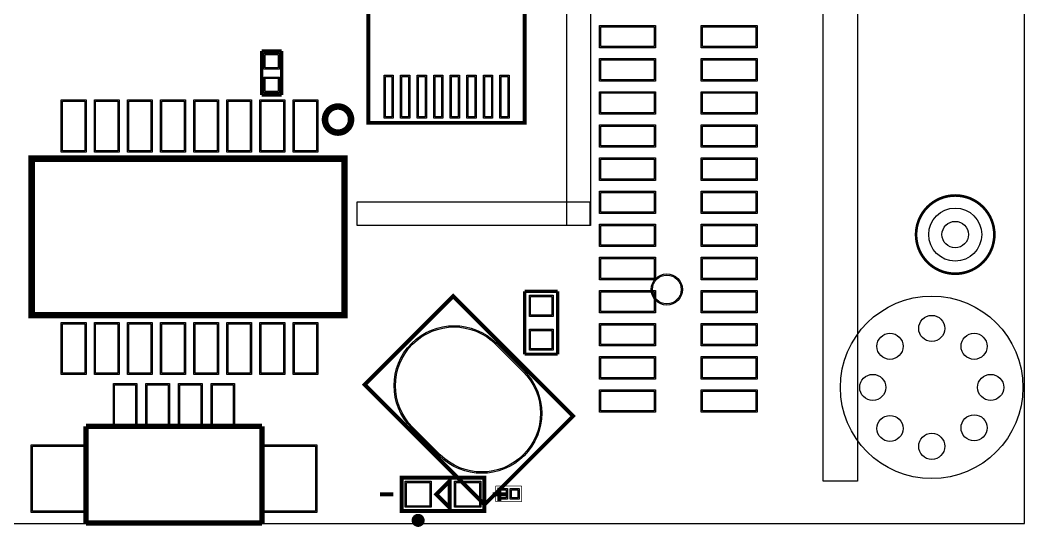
# Model space of a CAD drawing. Extents: x -0.1 to 73.4, y -0.1 to 43.3.
# Drawn here: x 34.85 to 73.42, y -0.13 to 19.3 of the extents above; entities that cross this region are included whole.
import ezdxf

# ---------------------------------------------------------------- set-up
doc = ezdxf.new("R2010")
doc.units = 0
for name, color, linetype in [('BG_DIMENSION', 85, 'CONTINUOUS'), ('BG_OUTLINE', 254, 'CONTINUOUS'), ('BG_SOLDERMASK_TOP', 4, 'CONTINUOUS'), ('PG_SILKSCREEN_TOP', 254, 'CONTINUOUS'), ('PIN_SOLDERMASK_TOP', 4, 'CONTINUOUS'), ('PIN_TOP', 96, 'CONTINUOUS')]:
    doc.layers.add(name, color=color, linetype=linetype)

msp = doc.modelspace()

# ---------------------------------------------------------------- linework, layer by layer
at = {"layer": 'BG_DIMENSION', "const_width": 0.0254}
for points in [[(69.812306, 5.211496), (69.812992, 5.211496)], [(52.007592, 4.75201), (52.008303, 4.75201)], [(59.739708, 3.808603), (59.740292, 3.808603)], [(73.410597, 2.382012), (73.411207, 2.382012)], [(48.898302, 0.89949), (48.898988, 0.89949)], [(69.531789, 0.004089), (69.5325, 0.004089)], [(51.593394, -0.028702), (51.594004, -0.028702)], [(55.772202, -0.017907), (55.772888, -0.017907)]]:
    msp.add_lwpolyline(points, dxfattribs=at)
at = {"layer": 'BG_OUTLINE'}
for points in [[(-0.037313, 42.021709), (-0.037313, -0.003607), (73.366198, -0.003607), (73.366198, 42.021709)], [(-0.037313, 42.021709), (-0.037313, -0.003607), (73.366198, -0.003607), (73.366198, 42.021709)], [(-0.037313, 42.021709), (-0.037313, -0.003607), (73.366198, -0.003607), (73.366198, 42.021709)], [(-0.037313, 42.021709), (-0.037313, -0.003607), (73.366198, -0.003607), (73.366198, 42.021709)], [(-0.037313, 42.021709), (-0.037313, -0.003607), (73.366198, -0.003607), (73.366198, 42.021709)], [(-0.037313, 42.021709), (-0.037313, -0.003607), (73.366198, -0.003607), (73.366198, 42.021709)], [(-0.037313, 42.021709), (-0.037313, -0.003607), (73.366198, -0.003607), (73.366198, 42.021709)], [(-0.037313, 42.021709), (-0.037313, -0.003607), (73.366198, -0.003607), (73.366198, 42.021709)], [(-0.037313, 42.021709), (-0.037313, -0.003607), (73.366198, -0.003607), (73.366198, 42.021709)], [(-0.037313, 42.021709), (-0.037313, -0.003607), (73.366198, -0.003607), (73.366198, 42.021709)], [(-0.037313, 42.021709), (-0.037313, -0.003607), (73.366198, -0.003607), (73.366198, 42.021709)], [(66.965398, 40.362099), (66.965398, 1.619402), (65.654707, 1.619402), (65.654707, 40.362099)], [(66.965398, 40.362099), (66.965398, 1.619402), (65.654707, 1.619402), (65.654707, 40.362099)], [(66.965398, 40.362099), (66.965398, 1.619402), (65.654707, 1.619402), (65.654707, 40.362099)], [(66.965398, 40.362099), (66.965398, 1.619402), (65.654707, 1.619402), (65.654707, 40.362099)], [(66.965398, 40.362099), (66.965398, 1.619402), (65.654707, 1.619402), (65.654707, 40.362099)], [(66.965398, 40.362099), (66.965398, 1.619402), (65.654707, 1.619402), (65.654707, 40.362099)], [(66.965398, 40.362099), (66.965398, 1.619402), (65.654707, 1.619402), (65.654707, 40.362099)], [(66.965398, 40.362099), (66.965398, 1.619402), (65.654707, 1.619402), (65.654707, 40.362099)], [(66.965398, 40.362099), (66.965398, 1.619402), (65.654707, 1.619402), (65.654707, 40.362099)], [(66.965398, 40.362099), (66.965398, 1.619402), (65.654707, 1.619402), (65.654707, 40.362099)], [(66.965398, 40.362099), (66.965398, 1.619402), (65.654707, 1.619402), (65.654707, 40.362099)]]:
    msp.add_lwpolyline(points, close=True, dxfattribs=at)
at = {"layer": 'BG_SOLDERMASK_TOP'}
for points in [[(56.728208, 19.8374), (56.728208, 11.427206), (55.819091, 11.427206), (55.819091, 19.8374)], [(56.704408, 11.420907), (47.784487, 11.420907), (47.784487, 12.329998), (56.704408, 12.329998)]]:
    msp.add_lwpolyline(points, close=True, dxfattribs=at)
at = {"layer": 'PG_SILKSCREEN_TOP'}
for points, const_width in [([(48.20539, 24.362207), (48.20539, 15.362199), (54.205403, 15.362199), (54.205403, 24.362207), (48.20539, 24.362207)], 0.150012), ([(44.8818, 18.1102), (44.1198, 18.1102)], 0.127), ([(44.1198, 18.1102), (44.1198, 16.4338)], 0.127), ([(44.8818, 16.4338), (44.8818, 18.1102)], 0.127), ([(44.1198, 16.4338), (44.8818, 16.4338)], 0.127), ([(47.297289, 7.9883), (35.295789, 7.9883), (35.295789, 13.987805), (47.297289, 13.987805), (47.297289, 7.9883)], 0.248895), ([(54.2036, 6.4897), (54.2036, 8.9027)], 0.127), ([(54.2036, 8.9027), (55.4736, 8.9027)], 0.127), ([(55.4736, 8.9027), (55.4736, 6.4897)], 0.127), ([(52.663293, 0.721004), (48.067189, 5.317109), (51.461289, 8.711209), (56.057394, 4.115105), (52.663293, 0.721004)], 0.150089), ([(55.4736, 6.4897), (54.2036, 6.4897)], 0.127), ([(37.380088, 3.717595), (37.380088, 0.017602)], 0.2032), ([(44.130112, 3.717595), (37.380088, 3.717595)], 0.2032), ([(44.130112, 0.017602), (44.130112, 3.717595)], 0.2032), ([(50.878003, 0.481203), (52.656003, 0.481203), (52.656003, 1.751203), (49.481003, 1.751203), (49.481003, 0.481203), (50.878003, 0.481203)], 0.1524), ([(51.322503, 1.624203), (50.814503, 1.116203), (51.322503, 0.608203), (51.322503, 1.624203)], 0.1524), ([(49.163503, 1.116203), (48.655503, 1.116203)], 0.1524), ([(52.973503, 1.116203), (53.481503, 1.116203)], 0.1524), ([(53.094306, 1.433805), (54.094304, 1.433805)], 0.0254), ([(53.094306, 0.833806), (53.094306, 1.433805)], 0.0254), ([(53.227503, 1.370203), (53.227503, 0.862203)], 0.1524), ([(54.094304, 1.433805), (54.094304, 0.833806)], 0.0254), ([(54.094304, 0.833806), (53.094306, 0.833806)], 0.0254), ([(37.380088, 0.017602), (44.130112, 0.017602)], 0.2032)]:
    msp.add_lwpolyline(points, dxfattribs=dict(at, const_width=const_width))
for points, const_width in [([(47.546235, 15.48638, 1.000007), (46.5455, 15.48638, 0.999993), (47.546235, 15.48638)], 0.248895), ([(72.214511, 11.0744, 0.999998), (69.212689, 11.0744, 1.000002), (72.214511, 11.0744)], 0.1016), ([(50.243511, 0.116205, -0.999992), (49.993499, 0.116205, -1.000008), (50.243511, 0.116205)], 0.249911)]:
    msp.add_lwpolyline(points, format="xyb", dxfattribs=dict(at, const_width=const_width))
msp.add_lwpolyline([(47.297289, 13.987805), (47.297289, 7.9883), (35.295789, 7.9883), (35.295789, 13.987805)], close=True, dxfattribs=at)
at = {"layer": 'PIN_SOLDERMASK_TOP'}
for points in [[(57.069888, 19.09539), (59.219897, 19.09539), (59.219897, 18.235397), (57.069888, 18.235397)], [(60.969881, 19.09539), (63.119889, 19.09539), (63.119889, 18.235397), (60.969881, 18.235397)], [(44.8048, 17.4252), (44.1968, 17.4252), (44.1968, 18.0332), (44.8048, 18.0332)], [(57.069888, 17.82539), (59.219897, 17.82539), (59.219897, 16.965397), (57.069888, 16.965397)], [(60.969881, 17.82539), (63.119889, 17.82539), (63.119889, 16.965397), (60.969881, 16.965397)], [(44.8048, 16.5108), (44.1968, 16.5108), (44.1968, 17.1188), (44.8048, 17.1188)], [(48.810875, 15.53718), (48.810875, 17.187189), (49.164875, 17.187189), (49.164875, 15.53718)], [(49.445875, 15.53718), (49.445875, 17.187189), (49.799875, 17.187189), (49.799875, 15.53718)], [(50.080875, 15.53718), (50.080875, 17.187189), (50.434875, 17.187189), (50.434875, 15.53718)], [(50.715875, 15.53718), (50.715875, 17.187189), (51.069875, 17.187189), (51.069875, 15.53718)], [(51.350875, 15.53718), (51.350875, 17.187189), (51.704875, 17.187189), (51.704875, 15.53718)], [(51.985875, 15.53718), (51.985875, 17.187189), (52.339875, 17.187189), (52.339875, 15.53718)], [(52.620875, 15.53718), (52.620875, 17.187189), (52.974875, 17.187189), (52.974875, 15.53718)], [(53.255875, 15.53718), (53.255875, 17.187189), (53.609875, 17.187189), (53.609875, 15.53718)], [(37.381205, 16.237509), (37.381205, 14.237513), (36.431195, 14.237513), (36.431195, 16.237509)], [(38.651205, 16.237509), (38.651205, 14.237513), (37.701195, 14.237513), (37.701195, 16.237509)], [(39.921205, 16.237509), (39.921205, 14.237513), (38.971195, 14.237513), (38.971195, 16.237509)], [(41.191205, 16.237509), (41.191205, 14.237513), (40.241195, 14.237513), (40.241195, 16.237509)], [(42.461205, 16.237509), (42.461205, 14.237513), (41.511195, 14.237513), (41.511195, 16.237509)], [(43.731205, 16.237509), (43.731205, 14.237513), (42.781195, 14.237513), (42.781195, 16.237509)], [(45.001205, 16.237509), (45.001205, 14.237513), (44.051195, 14.237513), (44.051195, 16.237509)], [(46.271205, 16.237509), (46.271205, 14.237513), (45.321195, 14.237513), (45.321195, 16.237509)], [(57.069888, 16.55539), (59.219897, 16.55539), (59.219897, 15.695397), (57.069888, 15.695397)], [(60.969881, 16.55539), (63.119889, 16.55539), (63.119889, 15.695397), (60.969881, 15.695397)], [(57.069888, 15.28539), (59.219897, 15.28539), (59.219897, 14.425397), (57.069888, 14.425397)], [(60.969881, 15.28539), (63.119889, 15.28539), (63.119889, 14.425397), (60.969881, 14.425397)], [(57.069888, 14.01539), (59.219897, 14.01539), (59.219897, 13.155397), (57.069888, 13.155397)], [(60.969881, 14.01539), (63.119889, 14.01539), (63.119889, 13.155397), (60.969881, 13.155397)], [(57.069888, 12.74539), (59.219897, 12.74539), (59.219897, 11.885397), (57.069888, 11.885397)], [(60.969881, 12.74539), (63.119889, 12.74539), (63.119889, 11.885397), (60.969881, 11.885397)], [(57.069888, 11.47539), (59.219897, 11.47539), (59.219897, 10.615397), (57.069888, 10.615397)], [(60.969881, 11.47539), (63.119889, 11.47539), (63.119889, 10.615397), (60.969881, 10.615397)], [(57.069888, 10.20539), (59.219897, 10.20539), (59.219897, 9.345397), (57.069888, 9.345397)], [(60.969881, 10.20539), (63.119889, 10.20539), (63.119889, 9.345397), (60.969881, 9.345397)], [(57.069888, 8.93539), (59.219897, 8.93539), (59.219897, 8.075397), (57.069888, 8.075397)], [(60.969881, 8.93539), (63.119889, 8.93539), (63.119889, 8.075397), (60.969881, 8.075397)], [(54.3822, 8.751811), (55.295, 8.751811), (55.295, 7.940612), (54.3822, 7.940612)], [(37.381205, 7.708087), (37.381205, 5.708091), (36.431195, 5.708091), (36.431195, 7.708087)], [(38.651205, 7.708087), (38.651205, 5.708091), (37.701195, 5.708091), (37.701195, 7.708087)], [(39.921205, 7.708087), (39.921205, 5.708091), (38.971195, 5.708091), (38.971195, 7.708087)], [(41.191205, 7.708087), (41.191205, 5.708091), (40.241195, 5.708091), (40.241195, 7.708087)], [(42.461205, 7.708087), (42.461205, 5.708091), (41.511195, 5.708091), (41.511195, 7.708087)], [(43.731205, 7.708087), (43.731205, 5.708091), (42.781195, 5.708091), (42.781195, 7.708087)], [(45.001205, 7.708087), (45.001205, 5.708091), (44.051195, 5.708091), (44.051195, 7.708087)], [(46.271205, 7.708087), (46.271205, 5.708091), (45.321195, 5.708091), (45.321195, 7.708087)], [(54.3822, 7.451788), (55.295, 7.451788), (55.295, 6.640589), (54.3822, 6.640589)], [(57.069888, 7.66539), (59.219897, 7.66539), (59.219897, 6.805397), (57.069888, 6.805397)], [(60.969881, 7.66539), (63.119889, 7.66539), (63.119889, 6.805397), (60.969881, 6.805397)], [(57.069888, 6.39539), (59.219897, 6.39539), (59.219897, 5.535397), (57.069888, 5.535397)], [(60.969881, 6.39539), (63.119889, 6.39539), (63.119889, 5.535397), (60.969881, 5.535397)], [(39.330033, 5.367591), (39.330033, 3.667595), (38.430136, 3.667595), (38.430136, 5.367591)], [(40.580043, 5.367591), (40.580043, 3.667595), (39.680147, 3.667595), (39.680147, 5.367591)], [(41.830028, 5.367591), (41.830028, 3.667595), (40.930131, 3.667595), (40.930131, 5.367591)], [(43.080038, 5.367591), (43.080038, 3.667595), (42.180142, 3.667595), (42.180142, 5.367591)], [(57.069888, 5.12539), (59.219897, 5.12539), (59.219897, 4.265397), (57.069888, 4.265397)], [(60.969881, 5.12539), (63.119889, 5.12539), (63.119889, 4.265397), (60.969881, 4.265397)], [(37.380126, 3.017545), (37.380126, 0.417652), (35.280029, 0.417652), (35.280029, 3.017545)], [(46.230146, 3.017545), (46.230146, 0.417652), (44.130049, 0.417652), (44.130049, 3.017545)], [(49.618494, 0.616204), (49.618494, 1.616202), (50.618492, 1.616202), (50.618492, 0.616204)], [(51.518515, 0.616204), (51.518515, 1.616202), (52.518513, 1.616202), (52.518513, 0.616204)], [(53.194306, 0.933806), (53.194306, 1.333805), (53.544318, 1.333805), (53.544318, 0.933806)], [(53.644292, 0.933806), (53.644292, 1.333805), (53.994304, 1.333805), (53.994304, 0.933806)]]:
    msp.add_lwpolyline(points, close=True, dxfattribs=at)
msp.add_lwpolyline([(53.122802, 6.908209), (54.183603, 5.847407, -1), (50.930991, 2.594795), (49.870189, 3.655596, -1)], format="xyb", close=True, dxfattribs=at)
for centre, radius in [((70.7136, 11.0744), 1.016), ((59.653221, 8.971001), 0.599999)]:
    msp.add_circle(centre, radius, dxfattribs=at)
at = {"layer": 'PIN_TOP'}
for points in [[(57.119888, 19.04539), (59.169897, 19.04539), (59.169897, 18.285397), (57.119888, 18.285397)], [(61.01988, 19.04539), (63.069889, 19.04539), (63.069889, 18.285397), (61.01988, 18.285397)], [(44.7548, 17.4752), (44.2468, 17.4752), (44.2468, 17.9832), (44.7548, 17.9832)], [(57.119888, 17.77539), (59.169897, 17.77539), (59.169897, 17.015397), (57.119888, 17.015397)], [(61.01988, 17.77539), (63.069889, 17.77539), (63.069889, 17.015397), (61.01988, 17.015397)], [(44.7548, 16.5608), (44.2468, 16.5608), (44.2468, 17.0688), (44.7548, 17.0688)], [(48.860888, 15.587193), (48.860888, 17.137202), (49.114888, 17.137202), (49.114888, 15.587193)], [(49.495888, 15.587193), (49.495888, 17.137202), (49.749888, 17.137202), (49.749888, 15.587193)], [(50.130888, 15.587193), (50.130888, 17.137202), (50.384888, 17.137202), (50.384888, 15.587193)], [(50.765888, 15.587193), (50.765888, 17.137202), (51.019888, 17.137202), (51.019888, 15.587193)], [(51.400888, 15.587193), (51.400888, 17.137202), (51.654888, 17.137202), (51.654888, 15.587193)], [(52.035888, 15.587193), (52.035888, 17.137202), (52.289888, 17.137202), (52.289888, 15.587193)], [(52.670888, 15.587193), (52.670888, 17.137202), (52.924888, 17.137202), (52.924888, 15.587193)], [(53.305888, 15.587193), (53.305888, 17.137202), (53.559888, 17.137202), (53.559888, 15.587193)], [(57.119888, 16.50539), (59.169897, 16.50539), (59.169897, 15.745397), (57.119888, 15.745397)], [(61.01988, 16.50539), (63.069889, 16.50539), (63.069889, 15.745397), (61.01988, 15.745397)], [(37.331155, 16.187458), (37.331155, 14.287564), (36.481245, 14.287564), (36.481245, 16.187458)], [(38.601155, 16.187458), (38.601155, 14.287564), (37.751245, 14.287564), (37.751245, 16.187458)], [(39.871155, 16.187458), (39.871155, 14.287564), (39.021245, 14.287564), (39.021245, 16.187458)], [(41.141155, 16.187458), (41.141155, 14.287564), (40.291245, 14.287564), (40.291245, 16.187458)], [(42.411155, 16.187458), (42.411155, 14.287564), (41.561245, 14.287564), (41.561245, 16.187458)], [(43.681155, 16.187458), (43.681155, 14.287564), (42.831245, 14.287564), (42.831245, 16.187458)], [(44.951155, 16.187458), (44.951155, 14.287564), (44.101245, 14.287564), (44.101245, 16.187458)], [(46.221155, 16.187458), (46.221155, 14.287564), (45.371245, 14.287564), (45.371245, 16.187458)], [(57.119888, 15.23539), (59.169897, 15.23539), (59.169897, 14.475397), (57.119888, 14.475397)], [(61.01988, 15.23539), (63.069889, 15.23539), (63.069889, 14.475397), (61.01988, 14.475397)], [(57.119888, 13.96539), (59.169897, 13.96539), (59.169897, 13.205397), (57.119888, 13.205397)], [(61.01988, 13.96539), (63.069889, 13.96539), (63.069889, 13.205397), (61.01988, 13.205397)], [(57.119888, 12.69539), (59.169897, 12.69539), (59.169897, 11.935396), (57.119888, 11.935396)], [(61.01988, 12.69539), (63.069889, 12.69539), (63.069889, 11.935396), (61.01988, 11.935396)], [(57.119888, 11.42539), (59.169897, 11.42539), (59.169897, 10.665396), (57.119888, 10.665396)], [(61.01988, 11.42539), (63.069889, 11.42539), (63.069889, 10.665396), (61.01988, 10.665396)], [(57.119888, 10.15539), (59.169897, 10.15539), (59.169897, 9.395396), (57.119888, 9.395396)], [(61.01988, 10.15539), (63.069889, 10.15539), (63.069889, 9.395396), (61.01988, 9.395396)], [(57.119888, 8.88539), (59.169897, 8.88539), (59.169897, 8.125396), (57.119888, 8.125396)], [(61.01988, 8.88539), (63.069889, 8.88539), (63.069889, 8.125396), (61.01988, 8.125396)], [(54.4322, 8.701811), (55.245, 8.701811), (55.245, 7.990611), (54.4322, 7.990611)], [(37.331155, 7.658036), (37.331155, 5.758142), (36.481245, 5.758142), (36.481245, 7.658036)], [(38.601155, 7.658036), (38.601155, 5.758142), (37.751245, 5.758142), (37.751245, 7.658036)], [(39.871155, 7.658036), (39.871155, 5.758142), (39.021245, 5.758142), (39.021245, 7.658036)], [(41.141155, 7.658036), (41.141155, 5.758142), (40.291245, 5.758142), (40.291245, 7.658036)], [(42.411155, 7.658036), (42.411155, 5.758142), (41.561245, 5.758142), (41.561245, 7.658036)], [(43.681155, 7.658036), (43.681155, 5.758142), (42.831245, 5.758142), (42.831245, 7.658036)], [(44.951155, 7.658036), (44.951155, 5.758142), (44.101245, 5.758142), (44.101245, 7.658036)], [(46.221155, 7.658036), (46.221155, 5.758142), (45.371245, 5.758142), (45.371245, 7.658036)], [(54.4322, 7.401789), (55.245, 7.401789), (55.245, 6.690589), (54.4322, 6.690589)], [(57.119888, 7.61539), (59.169897, 7.61539), (59.169897, 6.855396), (57.119888, 6.855396)], [(61.01988, 7.61539), (63.069889, 7.61539), (63.069889, 6.855396), (61.01988, 6.855396)], [(57.119888, 6.34539), (59.169897, 6.34539), (59.169897, 5.585396), (57.119888, 5.585396)], [(61.01988, 6.34539), (63.069889, 6.34539), (63.069889, 5.585396), (61.01988, 5.585396)], [(39.280135, 5.317541), (39.280135, 3.717646), (38.480035, 3.717646), (38.480035, 5.317541)], [(40.530145, 5.317541), (40.530145, 3.717646), (39.730045, 3.717646), (39.730045, 5.317541)], [(41.78013, 5.317541), (41.78013, 3.717646), (40.98003, 3.717646), (40.98003, 5.317541)], [(43.03014, 5.317541), (43.03014, 3.717646), (42.23004, 3.717646), (42.23004, 5.317541)], [(57.119888, 5.07539), (59.169897, 5.07539), (59.169897, 4.315397), (57.119888, 4.315397)], [(61.01988, 5.07539), (63.069889, 5.07539), (63.069889, 4.315397), (61.01988, 4.315397)], [(37.330075, 2.967647), (37.330075, 0.46755), (35.330079, 0.46755), (35.330079, 2.967647)], [(46.180096, 2.967647), (46.180096, 0.46755), (44.1801, 0.46755), (44.1801, 2.967647)], [(49.668532, 0.666242), (49.668532, 1.566139), (50.568428, 1.566139), (50.568428, 0.666242)], [(51.568553, 0.666242), (51.568553, 1.566139), (52.46845, 1.566139), (52.46845, 0.666242)], [(53.244293, 0.983793), (53.244293, 1.283792), (53.494305, 1.283792), (53.494305, 0.983793)], [(53.694279, 0.983793), (53.694279, 1.283792), (53.944291, 1.283792), (53.944291, 0.983793)]]:
    msp.add_lwpolyline(points, close=True, dxfattribs=at)
msp.add_lwpolyline([(53.087626, 6.872818), (54.148212, 5.812232, -1), (50.966166, 2.630186), (49.90558, 3.690772, -1)], format="xyb", close=True, dxfattribs=at)
for centre, radius in [((70.7136, 11.0744), 0.508), ((59.653221, 8.971001), 0.549999), ((69.812687, 5.216093), 3.500006), ((69.812687, 7.476693), 0.499999), ((68.212487, 6.790893), 0.499999), ((71.438287, 6.790893), 0.499999), ((67.552087, 5.216093), 0.499999), ((72.073287, 5.216093), 0.499999), ((68.212487, 3.641293), 0.499999), ((71.438287, 3.666693), 0.499999), ((69.812687, 2.955493), 0.499999)]:
    msp.add_circle(centre, radius, dxfattribs=at)

doc.saveas('drawing.dxf')
